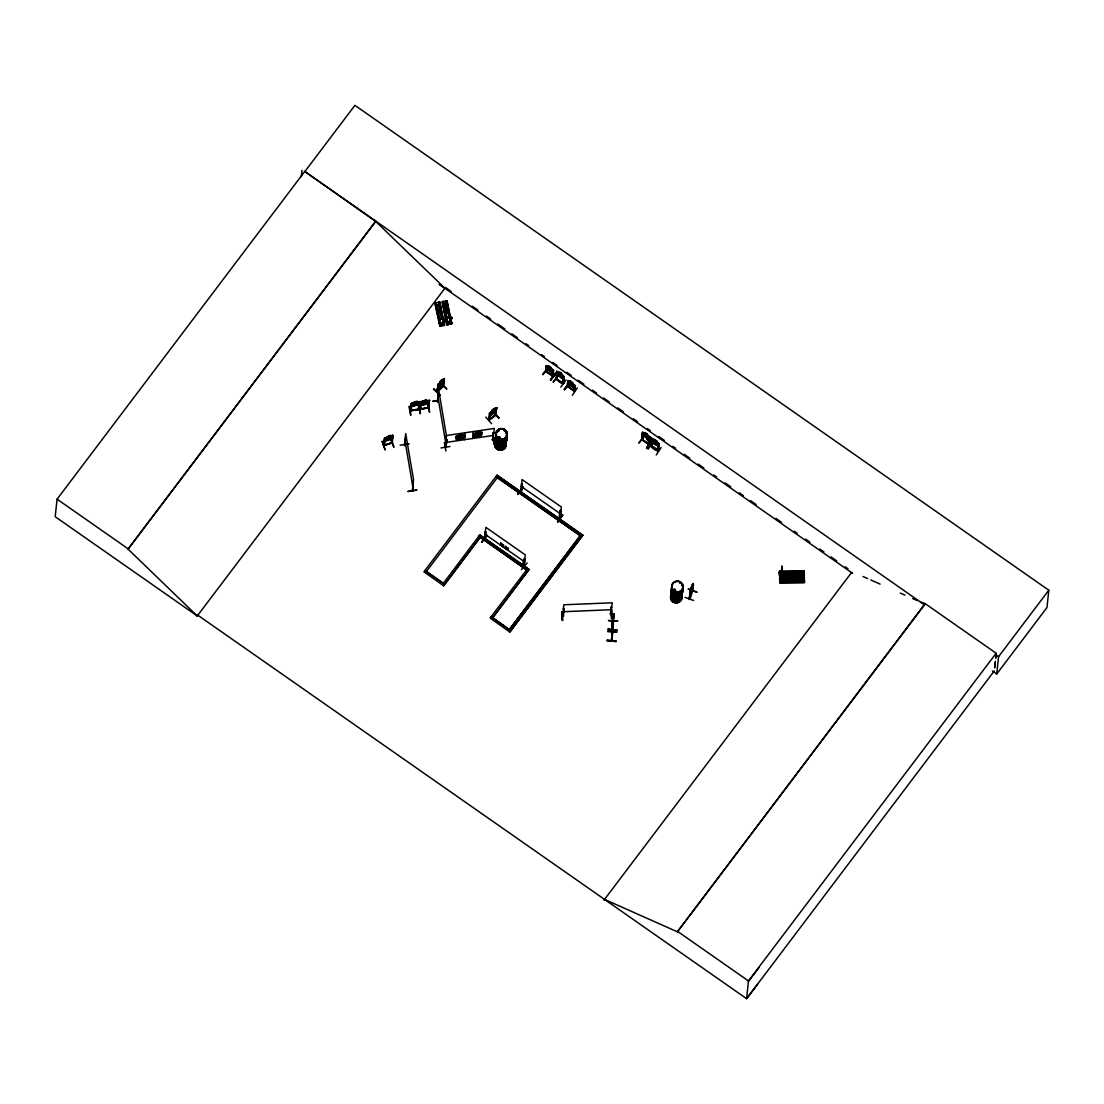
<?xml version="1.0" encoding="UTF-8"?>
<svg xmlns="http://www.w3.org/2000/svg" width="1104" height="1104" viewBox="0 0 1104 1104"><rect width="100%" height="100%" fill="white"/><g stroke="black" fill="none" stroke-linecap="round" stroke-linejoin="round"><path stroke-width="1.5" d="M804.319 576.122L779.645 576.302L804.319 576.136L804.209 571.085L779.534 571.306L779.948 572.907M779.783 579.766L779.769 579.089M780.114 579.697L780.776 579.6M779.548 572.231L779.603 572.976M781.177 573.169L781.011 572.7M781.315 579.476L781.177 579.697M782.198 575.667L782.156 572.7L781.825 578.938M782.087 569.071L781.756 572.065M782.156 575.888L782.115 571.072L779.617 571.099C777.064 577.116 784.916 574.273 781.77 578.579M804.333 577.847L804.443 582.567L779.769 582.774L779.741 581.256L792.907 581.132M779.659 577.765L804.361 577.668L779.659 577.765L779.755 580.732L780.059 579.973M779.645 576.357L779.576 571.541L804.209 571.168M804.347 577.751L804.361 578.951M804.305 575.474L804.292 574.604L779.617 574.825L779.645 575.998L804.319 575.777M804.223 571.417L804.236 572.617L781.039 572.976M779.755 582.098L804.443 582.112L804.416 581.035L779.741 581.256M495.862 415.145L488.686 420.238L495.627 414.635M489.017 420.486L489.431 413.296C491.225 412.896 490.466 420.527 488.603 420.238M495.696 414.58L494.882 415.435L495.503 408.632L494.371 409.253L494.482 408.232L492.232 410.095M782.143 572.755L781.687 574.453L781.936 572.99M781.894 572.507L781.466 574.894L781.811 566.559M781.963 570.92L781.701 572.507M781.894 568.822L781.894 567.346M612.775 626.686L612.499 630.881M612.582 628.176L612.251 633.406L612.458 632.012M613.313 620.876L613.093 622.366L613.231 617.619M612.154 632.537L612.306 633.213M612.982 622.242L613.162 621.386M779.797 579.131L792.838 578.579M612.168 623.567L611.892 627.155M404.478 444.815L405.706 433.541L413.517 479.591L412.344 490.852L412.51 489.596M412.579 489.928L412.717 490.7M437.529 400.49L433.044 401.18L437.791 401.042L437.943 401.911L437.488 400.738M445.657 446.803L445.188 446.099M612.182 623.705L612.223 622.78M612.002 627.693L612.044 626.948M611.961 640.265L613.686 614.279M612.665 619.717L611.713 629.666M612.61 627.307L612.679 626.161M613.451 616.267L613.52 615.121M608.552 620.517L617.66 621.069M617.647 621.152L608.539 620.614M613.617 615.646L613.41 618.281L613.672 614.072M612.513 621.718L612.61 620.738M612.278 630.936L612.099 631.957M613.12 619.813C612.83 613.231 614.197 630.922 612.265 629.446M607.09 640.789L616.184 641.465L607.131 640.223M607.711 631.654L616.819 632.095M607.931 629.749L617.026 630.425L607.973 629.183M612.803 628.466L611.506 640.679L613.272 621.483M612.83 621.704L612.872 620.752M612.43 629.984L611.45 640.237M612.32 632.426L612.251 633.641M613.465 621.842L613.093 622.601M613.589 614.197L612.527 627.017M616.184 641.493L607.117 640.417L616.211 641.024M617.026 630.453L607.959 629.321L617.053 629.998M779.81 579.807L779.686 578.827L804.361 578.606M782.087 566.987L782.032 566.269L781.756 568.022M781.977 570.175L781.88 566.683M612.416 621.069L612.127 625.016M613.313 620.131L613.465 616.142M612.361 621.8L612.665 619.648L611.726 629.901M612.085 625.554L611.92 626.893M612.223 622.849L611.699 629.763M613.355 616.722L613.272 618.475M612.513 627.762L612.43 629.515M612.237 624.284L612.416 622.173M612.72 628.783L612.541 626.92L612.485 628.7M613.231 617.66L613.479 615.894M781.88 574.453L781.591 581.325M757.468 984.478L746.594 998.665L197.837 615.218L197.257 615.977L128.064 549.13L375.719 221.421L304.732 171.451L57.077 499.174L55.2 516.713L197.354 616.046L197.933 615.287M128.064 549.13L375.76 221.09M301.323 176.571L301.985 170.306M604.537 899.401L677.401 931.817L924.476 604.868L304.732 171.451M382.191 441.365L385.089 449.687M384.565 445.561L385.324 438.578L384.44 438.536L383.599 445.519L392.21 442.469L391.437 443.132M387.504 437.087L386.179 437.915L386.014 439.502L389.988 438.895L391.644 436.163L390.264 436.328L390.319 435.376L384.647 438.288L383.709 445.809M384.523 440.648L384.772 438.371M390.361 436.273L390.43 435.321M391.796 438.868C390.112 453.192 394.018 428.752 392.196 436.37M393.038 435.611L392.32 443.035M393.88 446.982L390.802 438.605M400.145 445.188L409.129 443.808M405.568 437.722L404.657 445.588L404.519 444.374M405.706 438.495L404.975 445.533L404.864 444.691M409.487 406.272L410.923 415.021M413.945 406.175L414.373 401.773L417.243 401.428L417.05 402.325L418.499 402.394L418.333 403.981L416.774 404.878L412.62 404.823L412.799 403.236L414.304 402.725M417.133 401.373C416.581 403.691 422.377 400.034 419.824 404.437L411.792 406.465M408.025 491.542L417.008 490.01L408.025 491.39M418.733 405.168C416.774 419.203 421.231 396.032 419.092 402.684M419.782 409.032L420.693 401.925L426.71 399.869L426.172 404.34M420.569 404.299L421.7 401.511L429.553 400.669L426.53 400.793L427.979 400.959L427.814 402.56L423.508 403.857L422.114 403.402L422.28 401.801L423.784 401.29L421.659 401.483L420.707 402.035L429.553 400.711L426.517 400.766L427.979 400.918M418.582 404.989L420.486 413.586M420.707 408.784C442.98 404.989 414.055 410.867 420.721 408.715M420.583 408.908C421.631 410.384 420.251 400.034 421.397 402.339M412.675 490.549L413.241 482.986L412.648 490.811M426.337 402.767L423.591 403.181L423.757 401.566L426.503 401.152M424.322 400.793L426.089 400.504M435.556 305.215L440.027 304.428M435.887 306.705L440.344 306.001M436.77 311.259L441.241 310.459M428.573 401.235C430.712 394.583 426.254 417.754 428.214 403.719M429.428 400.6L428.725 408.038L427.924 408.204M420.458 404.312L421.355 404.989L420.445 404.23L421.273 404.933L428.2 403.967L429.539 400.573M428.407 403.484L429.594 412.165M440.703 319.291L440.8 318.352L440.703 319.291A3.036 0.842 -11.4 0 0 439.944 320.767L440.234 324.176L443.215 323.651L444.153 320.022A3.036 0.842 -11.4 0 0 443.684 318.766L443.38 317.593M440.123 325.956L444.581 325.349L439.544 302.054L434.728 303.02L439.806 326.163M442.773 303.848L447.244 303.062M443.077 305.518L447.548 304.732M433.127 401.47L437.819 400.78L433.058 401.207M441.365 324.769C441.034 327.322 444.664 323.389 441.407 324.976M443.987 309.893L448.459 309.106M436.825 391.796L438.233 384.247L437.101 392.03L443.629 386.11M443.905 325.28L439.861 302.096M450.667 321.292C436.039 323.224 462.659 320.022 446.72 325.004L441.931 301.751L447.092 300.812L451.757 324.093L446.747 300.826L450.184 319.208M437.212 391.92L438.026 384.399M443.67 380.756L437.902 386.248L437.805 391.092M437.405 401.194L438.674 389.919L446.485 435.97M437.501 401.787L438.536 394.087L437.943 401.911M437.998 399.11L438.536 394.087M443.173 381.28L438.992 385.075L440.303 381.294M440.206 382.246L440.372 381.363M442.897 386.69L444.084 378.92L443.008 382.964L438.881 386.8C440.441 380.59 439.502 383.902 441.862 381.694M440.717 381.17L442.014 379.997M442.607 301.627L447.327 324.686M440.869 384.344L442.994 381.708L441.531 383.944L442.87 383.599L439.144 387.076L440.648 384.758L439.42 385.034L440.979 384.151M447.175 319.663A3.036 0.842 -11.4 0 1 447.948 318.187L448.238 316.82M442.318 379.459L441.089 382.564M442.387 379.362C437.902 383.323 442.732 378.851 442.925 379.969M448.569 323.5L448.528 324.466L448.569 323.5L449.977 323.472L449.894 324.231L449.977 323.472M443.09 386.345L443.656 385.862L437.115 391.948M436.936 391.63L443.339 385.876L444.084 378.92M443.56 386.221L444.429 378.562L438.012 384.523L438.771 383.585M450.929 317.662L450.887 317.483A3.036 0.842 -11.4 0 1 451.357 318.739L451.398 318.918A3.036 0.842 -11.4 0 0 450.929 317.662L450.584 316.324M443.629 380.811C447.562 381.391 436.618 389.477 438.357 388.774M426.434 571.458L497.393 477.549L580.387 535.771M442.483 384.716L446.678 388.953M440.993 447.948L449.963 446.513M444.401 442.525L445.947 451.012M445.078 446.458L446.209 439.364L445.63 447.175M445.216 446.375L446.113 446.927L446.789 439.613L445.975 439.737M445.533 446.389L446.03 441.034M446.789 439.613L446.071 446.885M456.752 439.378L455.842 438.605L456.173 436.315M455.855 438.702L456.2 436.411M444.691 584.444L424.985 570.451L443.27 583.229M459.154 434.7L458.96 437.446L461.707 437.005L462.093 434.231L459.154 434.7L462.093 434.231M443.656 585.81L480.199 537.275L443.656 585.81L423.95 571.817L496.993 475.175L582.857 535.164L509.8 632.04L490.093 618.033L526.594 569.926M459.719 434.769L461.486 434.493M464.411 439.696L465.143 432.754M472.65 438.481L473.395 431.54M476.831 432.244L478.598 431.968M479.108 431.747L479.136 432.658M476.169 433.03L476.266 432.175L479.205 431.705L479.026 432.699L480.461 432.658L480.281 434.245L478.736 435.169L474.596 435.155L474.761 433.555L476.266 433.044M481.703 434.797L482.034 432.395L480.985 432.299M488.989 420.458L489.803 412.924L495.944 407.997M489.527 419.975L489.914 414.193M492.232 409.998L490.935 413.793L494.965 410.702L493.543 410.881L495.116 408.77L491.239 411.764L492.591 411.613L491.004 413.696L495.323 410.233M479.785 534.902L529.064 569.567L492.55 617.895L529.092 569.347L479.785 534.902L443.242 583.436M491.611 423.674L485.774 417.036M493.322 439.337L492.287 439.751L493.295 439.585M493.129 432.782L493.999 432.961L493.129 432.782L492.55 440.11L494.385 428.435L446.43 435.514L445.229 447.175M495.903 408.673L496.331 407.942L494.937 415.063M483.524 539.815L481.827 542.092L487.099 535.012L484.366 538.669L485.139 539.263L485.374 531.535L485.111 539.194L484.573 538.172M496.331 407.942L495.489 414.621M495.779 415.256L496.676 407.597L495.848 407.983M493.253 439.682L492.37 439.792M496.676 407.597C498.125 412.868 481.813 420.762 495.599 411.433M494.564 443.96L493.019 435.335L494.109 443.905M484.739 538.504L485.815 527.312L525.256 554.87L523.958 566.338L523.158 565.524M486.036 532.004L485.415 538.697M498.718 418.181L493.902 412.606M495.931 476.762L581.794 536.751M496.993 475.175L582.829 535.385M523.268 487.03L517.873 494.164M520.812 490.314L521.267 491.349L521.516 483.704L521.53 491.17L520.508 490.894M521.516 490.797L521.971 479.481L561.412 507.04L560.114 518.507L559.7 517.472M522.192 484.159L521.212 491.418M509.8 632.04L582.857 535.164M521.447 569.623L527.091 562.943M543.03 374.684L547.46 368.653M524.152 566.09C520.357 565.069 527.45 550.109 523.779 566.269M524.152 566.048L524.138 558.638M553.546 370.571L552.994 376.45L545.68 371.33L546.287 365.603L553.559 370.696L552.759 369.716M546.342 365.534L545.68 371.372L553.104 376.147L545.928 370.834L546.342 371.8M546.908 366.597L546.425 365.879L546.342 371.882M546.425 371.855L547.087 366.349M552.745 369.785L548.895 366.073L548.826 367.08L547.584 366.514L548.55 369.647L552.097 371.386L551.172 367.811M549.309 366.652L550.758 367.673M550.827 380.121L556.126 373.055L550.482 379.735M552.304 376.022L552.994 370.475L553.173 376.202L552.566 375.443M552.994 370.475L552.331 375.774M553.325 382.15L558.569 374.918L553.228 382.067M550.799 380.093L556.154 373.097M556.526 379.238L556.816 371.33L559.355 372.807M556.899 371.399L556.264 378.534M557.368 372.31L556.885 371.606L556.913 378.755M557.258 374.849L556.706 379.307L556.292 378.272M558.914 376.326C556.83 371.8 561.522 370.709 561.563 374.477L562.736 375.608L562.571 377.195L559.024 375.457L558.044 372.324L559.3 372.89M561.218 377.927L561.701 373.538M560.791 387.145L566.048 380.052M563.219 383.888L563.302 376.395C565.966 384.979 563.164 386.027 555.974 378.92M562.557 383.392L563.33 377.54M563.454 383.502L564.158 376.616L561.619 374.394M564.599 389.753L568.146 385.061M572.741 383.764L570.464 381.142L570.395 382.15L569.153 381.598L568.974 383.185L572.383 386.303L573.666 386.469L572.797 383.681L575.198 385.682L574.563 391.52L567.166 386.4L567.911 380.604L573.611 384.537L571.969 384.454L573.487 386.566L571.458 384.289L569.264 383.654L570.961 383.75L569.54 381.708L570.216 382.163M568.091 386.593C569.981 387.035 582.388 397.606 567.428 385.834M567.939 386.69L567.801 381.197L568.657 381.418M570.878 381.722L572.327 382.743M557.561 521.916L562.874 514.712L557.975 522.178M559.383 518.121C560.018 498.028 562.129 522.496 559.438 517.831M559.369 518.038L560.294 510.793M573.873 391.092C572.948 390.733 575.846 384.537 574.37 385.793M573.818 390.995L574.425 386.855M577.323 387.877L572.41 395.204M562.281 611.588L562.281 620.489L562.184 611.713M563.454 616.28L562.543 615.687L563.371 616.294L564.172 608.953L563.357 608.994L564.172 608.953M610.443 614.348L611.064 607.062C613.024 618.074 609.408 619.151 612.334 602.798L563.813 604.771L562.626 616.239L563.426 616.239M611.478 609.712L611.506 618.475L611.45 609.712L563.068 611.726M612.596 619.04L612.292 623.07M612.278 624.671L612.168 626.299M612.83 621.097L613.727 613.603M612.03 632.937L613.99 614.086M611.864 640.582L612.623 632.868M644.322 435.776L639.037 442.842M641.576 439.585L642.459 439.765M641.603 439.323L642.583 432.437L642.404 440.151M642.583 439.903L643.108 434.286M647.413 434.369L647.344 435.335L647.496 434.396L645.067 432.713L644.915 433.651L643.742 433.182L643.577 434.769L646.985 437.86M645.136 432.809L644.971 433.568M654.079 441.02L646.792 435.928L647.22 439.682L652.85 443.656L647.206 439.599L646.875 435.997M646.516 448.003L651.277 442.497L646.861 448.376M648.283 438.026L648.448 436.425L647.261 435.307M648.71 440.013L648.283 444.319L648.738 441.158M649.29 436.549L651.774 438.164L651.401 440.869L649.138 439.282L649.345 436.466L649.262 437.322M648.31 444.277L649.193 444.457L649.373 440.482M651.47 442.042L651.043 446.333L658.37 451.274L659.088 443.767L656.687 441.793L657.639 444.595L656.356 444.443L652.933 441.352L653.099 439.751L654.355 440.303L654.424 439.295L656.797 441.048M651.65 441.793C645.357 449.038 670.349 456.228 651.277 445.699M651.94 439.006L651.677 446.734L652.174 443.642M653.996 440.965L653.775 443.38L652.795 443.587M656.714 441.904L656.77 440.938M657.777 450.432L658.398 444.953M661.13 447.479L656.231 454.945M685.06 597.347L693.602 600.479M688.261 589.15L696.803 592.255M689.627 598.975L689.365 598.23M689.807 598.382L690.524 591.344M691.228 587.3L690.787 590.336L692.443 585.299L690.442 591.841L692.443 584.913L691.849 585.7M691.918 586.252L690.262 591.675M692.042 585.989L692.084 584.996L691.132 587.701M692.015 591.496L692.995 583.478L692.291 591.854L692.346 590.833M692.663 590.695L692.318 591.772M690.98 588.46C686.384 615.59 694.568 584.416 693.353 584.085M677.401 931.817L925.111 603.598L996.139 653.223L748.484 980.945L746.594 998.665L994.249 670.956M779.935 573.542L779.631 574.301L779.907 572.203M779.769 579.531L779.81 578.648M782.212 578.206L779.741 577.516L779.755 581.918L792.92 581.822M779.824 581.546L779.783 582.346L779.672 578.068M781.729 567.263L781.673 566.518M781.922 567.263L782.032 566.269M781.853 573.694L782.018 573.224M782.087 571.775L782.115 571.072M782.239 577.502L782.336 581.863M792.81 571.417L792.907 575.695M792.934 577.847L793.031 582.125M795.322 571.403L795.418 575.681M795.446 577.834L795.529 582.112M797.543 571.389L797.64 575.667M797.668 577.82L797.764 582.098M800.041 571.361L800.138 575.639M800.165 577.792L800.262 582.07M801.711 571.348L801.808 575.626M801.835 577.778L801.932 582.056M804.305 575.695L779.645 575.957L779.631 575.06L804.305 574.839M925.111 603.598L920.405 602.025M994.594 667.727L995.284 661.282M995.629 658.053L995.974 654.838M994.787 667.547L995.284 662.855M995.78 658.15L996.291 653.458M992.496 671.053L996.733 674.02L998.582 656.659L1048.8 590.212L354.908 105.335L304.69 171.782M1048.8 590.212L1046.951 607.573L996.733 674.02M793.265 579.614L793.376 580.428M795.142 573.418L793.638 574.273M795.266 579.848L794.521 580.87L793.376 580.359M563.495 383.612L556.802 378.976M657.57 450.446L658.37 443.808L659.171 443.808M781.273 574.894L781.646 572.148L782.032 573.694M781.397 581.325L781.963 578.579M689.393 597.982L689.131 598.92L692.263 590.737M438.302 311.549L438.343 312.363M447.41 310.997L447.368 310.183M499.298 437.819C497.173 436.908 499.933 438.757 499.519 436.908M504.473 430.781L503.921 430.132M504.735 430.436L504.031 430.215L504.694 430.698M504.542 430.339L504.487 430.85M674.006 589.895L674.986 590.543L675.51 589.812M675.441 590.64L674.751 589.15M680.588 582.843L680.092 583.505L679.733 582.746M692.318 587.48L692.76 585.769L689.627 593.8L693.091 583.505M447.948 318.187L447.907 318.007A3.036 0.842 -11.4 0 0 447.148 319.484L447.437 322.906L450.418 322.382L451.357 318.739M690.386 590.281L689.158 598.672M383.792 445.16L392.182 442.718M392.348 442.787L383.902 445.795M793.265 579.697L794.949 579.241M442.387 324.907L441.71 325.114L442.138 323.651M448.969 322.754L448.707 322.465M448.707 322.547L448.997 322.934M449.204 322.851L449.59 323.734M438.288 311.632L439.061 310.928M447.424 310.928L446.651 311.632M443.422 382.439L444.25 380.921L437.708 386.745L438.343 387.049M498.208 437.06L499.546 436.673M499.808 437.612L498.235 437.446M675.662 590.24L674.406 590.585M433.72 388.746L440.027 395.108M410.426 410.246L411.268 410.716L411.916 403.788L411.047 403.622L410.26 410.881L411.309 403.36L419.065 401.994L420.072 402.146L419.272 409.239M410.426 410.633L419.203 409.198L418.402 409.018M440.606 382.867L439.061 385.172L440.082 383.957M556.002 378.879L563.413 383.571M485.843 535.909L481.827 542.092M517.969 494.261L522.868 486.905M642.583 432.437L643.066 433.154M643.246 432.506L651.236 438.274L648.986 436.342M642.197 434.562L648.641 439.806M642.859 435.942L642.335 434.534M642.556 439.778L649.138 444.153M647.496 434.396L644.998 432.796M654.41 440.234L652.616 439.075L658.343 442.911M650.891 442.083L646.461 448.114L650.918 442.221M652.423 443.394L647.993 449.273M657.998 446.375L652.216 442.511L658.867 446.182M657.846 450.501L658.315 451.039M197.257 615.977L445.492 287.495L451.136 291.442M547.087 365.838L549.889 368.819L552.041 369.467L550.399 369.385L551.917 371.496L549.889 369.219L547.694 368.584L549.392 368.667L547.943 366.652L548.647 367.094M542.616 374.394L547.087 368.529M548.895 366.073L551.324 367.756M552.4 373.249L546.756 369.191M553.656 370.944L552.8 370.723M553.325 372.986L552.345 373.18M550.427 379.845L555.781 372.669M556.513 373.704L562.888 379.1L563.813 378.838L562.819 378.989L556.499 373.718M567.911 380.604L568.698 380.963M568.657 380.908L575.129 385.765L574.48 391.547M567.608 382.964C567.539 385.738 576.592 388.47 573.914 388.263M570.464 381.142L572.893 382.84M564.503 389.671L568.16 384.91M500.678 543.044L501.52 544.962L500.678 543.044L503.162 544.769C504.749 546.328 500.14 544.631 503.714 545.169M502.43 544.99L503.286 546.935L500.209 544.783L501.809 544.576M503.424 545.555L501.851 545.045L501.271 543.458M500.761 545.183L502.085 544.907L503.576 546.549M505.48 546.397L506.308 548.315L505.48 546.397L507.95 548.122C509.551 549.682 504.942 547.984 508.516 548.522M507.219 548.343L508.075 550.289L504.997 548.136L506.612 547.929M508.226 548.909L506.653 548.398L506.074 546.811M505.563 548.536L506.888 548.26L508.378 549.902M646.792 435.928L653.251 440.11M651.719 438.247L652.616 441.724L649.055 439.972L648.089 436.839L649.331 437.405M603.957 900.174L851.612 572.452M438.688 385.379L437.902 386.248M748.429 981.442L759.304 967.256M562.667 615.659L563.537 615.894M611.161 614.266L610.415 613.907M449.245 323.251L449.466 323.914M437.46 401L437.557 401.773M388.787 437.695L391.258 436.177L389.339 437.708L391.133 438.081L388.76 438.067L386.221 439.682L388.18 438.067L386.51 437.667L388.925 437.736M392.789 437.888L391.851 439.116L385.213 441.241M391.796 439.116L393.121 435.569L384.675 438.385M503.879 430.132L504.666 430.118M499.56 437.943L499.781 437.018M498.967 443.408L497.642 443.159M674.171 589.481L674.958 589.301M442.111 382.357L440.11 384.206L442.097 382.26M438.288 388.705L443.201 384.137M464.687 437.308L456.67 439.406L463.57 438.219L464.577 437.225C466.785 432.05 458.091 436.218 456.076 436.315M480.64 435.776L481.799 434.783M428.117 403.857L429.194 402.877L428.214 404.009L421.286 405.03M428.131 403.954L429.318 403.015M438.454 384.468L437.639 384.785M446.665 389.105L442.801 384.537M418.72 405.444L419.824 404.437M440.896 318.407L443.118 317.759M441.917 323.969L441.71 323.569M490.259 413.034L489.431 413.296M488.879 420.472L495.806 414.994M442.138 382.067L443.173 381.363M443.339 379.679L442.304 380.218M445.795 309.934L446.789 309.755M427.814 402.518L422.114 403.388M498.097 443.27L498.842 443.256M441.683 324.148L441.835 324.893L441.6 323.776M443.56 380.742L444.319 380.287M611.257 614.059L610.374 614.128M441.062 318.269L442.759 317.773M436.632 304.4L440.91 326.039L435.694 302.855M439.351 303.904L442.345 318.877L438.426 302.358M442.649 318.821L439.558 301.972L444.47 325.376M443.159 301.433L448.127 324.755L443.146 301.475M444.236 325.321L443.201 322.161M446.761 300.702L451.191 324.19M641.797 439.075L642.542 439.599M411.226 403.484L414.29 402.629M382.15 441.393L385.13 449.797M495.917 408.052L496.731 407.666M793.597 572.672L794.99 573.004M448.79 316.572L448.003 317.069M448.514 316.876L450.625 316.503M445.312 446.582L445.933 446.485M459.154 435.569L457.649 436.08L457.484 437.681L461.624 437.695L463.169 436.77L463.349 435.183L462.024 435.183M422.28 401.801L423.784 401.304M390.236 436.232L393.162 435.666M385.324 438.578L384.44 438.536M438.812 311.08L440.013 311.314M435.362 302.924L440.096 326.177M448.983 317.704L445.878 300.923L450.073 319.222M647.51 437.777L646.061 435.873L643.839 435.183L645.564 435.321C640.527 430.657 651.098 437.639 646.571 436.025L648.034 438.026M410.522 415.104L409.018 406.465M641.838 439.392L649.193 444.084M523.876 566.048L523.296 565.662M574.025 390.499L574.646 391.092M449.19 316.641L450.322 316.489M440.192 323.996L443.187 323.472M447.41 322.727L450.418 322.382M448.486 324.259L449.852 324.024M562.226 611.602L562.792 620.462M479.219 431.802L476.266 432.175L476.072 434.921L478.819 434.479L478.984 432.892L476.238 433.32M459.126 435.845L461.872 435.418M481.04 432.354L473.216 433.886L474.182 433.444M423.577 403.167L426.337 402.739M418.954 404.961L420.113 413.614M419.893 408.756L420.596 408.977M410.384 410.453L411.212 410.426M410.467 410.895L419.161 409.515M446.03 440.041L446.844 439.903M446.347 440.137L445.906 439.406M413.379 483.773L412.924 483.041M424.35 400.517L426.13 400.255M414.276 403.015L417.022 402.601L416.857 404.202L414.097 404.602M423.757 401.58L426.503 401.18M445.685 442.456L493.654 435.39M446.651 311.563L445.892 311.397M611.906 607.324L611.064 607.062M428.076 403.54L429.47 412.206M494.164 444.015L492.577 435.28M419.161 409.156L411.116 410.15M445.354 446.747L445.947 446.527M791.057 571.789L779.548 571.982M781.19 571.969L792.7 571.872M781.19 572.176L804.236 572.272M779.562 572.41L804.236 572.176M781.204 572.728L804.236 572.576M782.915 574.825L802.649 574.618M782.915 575.377L797.723 575.35M802.691 578.123L796.108 578.179L802.691 578.22M796.122 578.468L802.705 578.496M782.971 579.145L792.838 579.145L782.971 579.241M796.191 581.132L802.774 581.049M779.755 581.504L804.43 581.27M779.755 582.125L804.43 581.877M779.769 582.774L804.443 582.512M612.748 625.237L612.775 625.899M607.738 631.198L616.832 631.833M446.223 300.964L449.273 317.593M480.999 432.382L482.048 432.492M500.209 544.783L501.52 544.962M504.997 548.136L506.308 548.315M643.342 432.478L642.445 432.271L641.686 439.765L648.89 444.664M652.699 439.047L651.802 438.84L652.643 439.13M556.747 371.427L563.247 375.664M688.385 588.901L696.928 592.02M794.369 572.493L795.128 573.5M863.038 576.509L867.689 578.579M870.794 579.959L880.095 584.099M900.257 593.069L904.907 595.139M912.649 598.575L917.314 600.645M658.55 443.56L658.55 450.653M644.308 435.914L639.037 442.994M439.282 284.349L444.912 288.268L375.719 221.421M995.794 654.7L998.582 656.659M472.319 306.25L477.977 310.196M486.45 316.117L490.687 319.07M497.738 324.01L504.804 328.937M511.856 333.877L517.514 337.824M525.987 343.744L528.802 345.718M541.512 354.591L544.341 356.564M552.814 362.485L557.051 365.452M566.932 372.352L571.168 375.319M578.234 380.245L583.878 384.206M592.351 390.126L596.588 393.079M603.653 398.02L609.298 401.966M617.771 407.887L623.429 411.833M633.31 418.733L637.546 421.7M647.427 428.6L650.256 430.574M658.729 436.494L664.373 440.441M672.847 446.361L675.676 448.334M684.149 454.255L689.793 458.201M698.266 464.122L703.91 468.068M713.805 474.982L716.62 476.956M725.093 482.876L730.751 486.823M739.225 492.743L743.461 495.71M750.513 500.636L756.171 504.583M775.933 518.397L781.577 522.344M794.287 531.231L797.116 533.204M805.589 539.125L809.825 542.078M819.706 548.992L823.943 551.945M831.008 556.885L836.653 560.832M845.126 566.752L847.955 568.726M439.337 284.377L852.661 573.349M559.259 373.18L561.522 374.753L561.356 376.354L559.093 374.767M521.226 486.422L560.666 513.981M485.084 534.267L524.524 561.826M677.456 931.307L748.484 980.945M57.077 499.174L128.105 548.798M385.282 441.2L384.427 440.675M419.879 409.432L428.587 407.762M671.563 594.187L671.591 594.2A5.672 5.437 6.1 0 0 674.93 602.715A5.672 5.437 6.1 0 0 681.83 596.615M473.864 436.853L472.967 436.177M420.541 404.202L421.342 404.892M410.978 405.748L411.875 406.424M494.206 412.385L499.036 418.057L493.861 412.537M794.949 579.172L795.253 579.917M506.929 548.729L508.075 550.289M502.127 545.376L503.286 546.935M445.685 311.3L445.45 310.528M440.027 311.245L440.261 312.032M546.756 369.288L546.094 367.825L546.701 369.274M390.788 438.757L393.755 447.037M446.113 300.992L449.466 317.607M449.894 320.878L450.57 324.19M443.836 303.131L447.838 323.086L443.725 303.158M442.732 322.189L443.408 325.514L442.69 322.147M438.674 302.206L441.973 318.877M438.647 304.028L441.779 318.973M435.956 302.703L440.91 326.039L435.928 304.525M492.55 435.431L494.081 444.056M437.929 396.86L445.74 442.911M414.29 401.856L414.193 402.615M404.961 440.496L412.772 486.547M682.576 589.55A5.672 5.437 6.1 0 1 676.421 595.774A5.672 5.437 6.1 0 1 671.674 588.404M681.996 589.674A5.672 5.437 6.1 0 1 677 597.305A5.672 5.437 6.1 0 1 671.522 589.895A5.644 5.41 6.1 0 0 677 597.278A5.644 5.41 6.1 0 0 681.968 589.688M682.783 587.632A5.672 5.437 6.1 0 1 676.614 593.855A5.672 5.437 6.1 0 1 671.881 586.486M681.582 585.051A5.672 5.437 6.1 0 1 682.355 586.265M682.617 589.219A5.672 5.437 6.1 0 1 676.448 595.456A5.672 5.437 6.1 0 1 671.715 588.073M682.824 587.314A5.672 5.437 6.1 0 1 675.924 593.414A5.672 5.437 6.1 0 1 672.612 584.913M681.61 584.734A5.672 5.437 6.1 0 1 682.396 585.948M681.568 593.648A5.672 5.437 6.1 0 1 675.827 601.238A5.672 5.437 6.1 0 1 671.798 592.613M681.61 593.331A5.672 5.437 6.1 0 1 675.869 600.921A5.672 5.437 6.1 0 1 671.825 592.296M681.803 591.413A5.672 5.437 6.1 0 1 676.076 599.003A5.672 5.437 6.1 0 1 672.032 590.378M681.775 591.73A5.672 5.437 6.1 0 1 676.034 599.32A5.672 5.437 6.1 0 1 672.005 590.695M670.625 596.74A5.644 5.41 6.1 0 0 676.407 602.743A5.644 5.41 6.1 0 0 681.817 596.505A5.672 5.437 6.1 0 1 674.944 602.618A5.672 5.437 6.1 0 1 671.632 594.118A5.644 5.41 6.1 0 0 670.956 595.373M506.294 435.556A5.672 5.437 6.1 0 1 500.567 443.159A5.672 5.437 6.1 0 1 496.524 434.534M506.129 437.156A5.672 5.437 6.1 0 1 500.388 444.76A5.672 5.437 6.1 0 1 496.358 436.135A5.672 5.437 6.1 0 0 500.402 444.65A5.672 5.437 6.1 0 0 506.143 437.06A5.644 5.41 6.1 0 1 500.402 444.622A5.644 5.41 6.1 0 1 496.386 436.039M505.729 432.437A5.672 5.437 6.1 0 1 502.251 441.214A5.672 5.437 6.1 0 1 496.027 433.858M496.731 432.616A5.672 5.437 6.1 0 1 499.008 430.85M506.336 435.238A5.672 5.437 6.1 0 1 500.595 442.828A5.672 5.437 6.1 0 1 496.565 434.217M505.756 432.106A5.672 5.437 6.1 0 1 502.279 440.882A5.672 5.437 6.1 0 1 496.069 433.541M496.759 432.299A5.672 5.437 6.1 0 1 499.036 430.532M506.184 442.069A5.672 5.437 6.1 0 1 500.015 448.293A5.672 5.437 6.1 0 1 495.282 440.924M506.143 442.387A5.672 5.437 6.1 0 1 499.974 448.61A5.672 5.437 6.1 0 1 495.241 441.241M495.075 442.732A5.672 5.437 6.1 0 0 499.822 450.115A5.672 5.437 6.1 0 0 505.977 443.877A5.644 5.41 6.1 0 1 499.822 450.087A5.644 5.41 6.1 0 1 495.103 442.745A5.672 5.437 6.1 0 0 500.554 450.253A5.672 5.437 6.1 0 0 505.549 442.621M505.949 438.785A5.672 5.437 6.1 0 1 500.222 446.375A5.672 5.437 6.1 0 1 496.179 437.764M506.35 440.468A5.672 5.437 6.1 0 1 500.926 446.734A5.672 5.437 6.1 0 1 495.103 440.703M495.448 439.323A5.672 5.437 6.1 0 1 496.151 438.081M387.601 437.46L387.421 439.047L390.071 438.205L390.236 436.604L387.601 437.46M388.18 436.315L389.878 435.763L388.18 436.315M414.869 401.939L416.636 401.677L414.869 401.939M436.356 309.065L440.827 308.278L436.356 309.065M437.253 313.522L441.724 312.736L437.253 313.522M439.337 323.293L443.808 322.506L439.337 323.293M443.56 307.795L448.031 306.995L443.56 307.795M444.457 312.253L448.928 311.466L444.457 312.253M440.248 382.495L439.944 385.807L441.931 383.944L442.262 380.673L440.248 382.495M440.096 394.942L433.444 389.008L440.082 394.956M478.75 536.268L528.029 570.934L478.75 536.268M492.177 411.212L492.011 412.799L494.164 411.13L494.344 409.529L492.177 411.212M492.674 409.915L494.054 408.839L492.674 409.915M491.128 616.667L510.835 630.66L491.128 616.667M509.413 629.446L580.387 535.537L509.413 629.446M548.798 367.37L548.619 368.957L550.882 370.544L551.062 368.943L548.798 367.37M559.769 372.462L561.205 373.759L559.769 372.462M570.354 382.439L570.188 384.04L572.452 385.613L572.631 384.026L570.354 382.439M644.957 434.024L644.791 435.611L647.068 437.184L647.234 435.583L644.957 434.024M645.467 433.306L646.903 434.59L645.467 433.306M654.327 440.593L654.148 442.18L656.425 443.753L656.59 442.166L654.327 440.593M654.838 439.875L656.259 441.172L654.838 439.875M649.193 436.991L649.676 437.708L649.193 436.991M567.732 384.772L564.185 389.464L567.773 384.772M462.893 437.308L460.409 436.922L457.774 438.15L459.802 436.825L458.491 436.066L460.396 436.549L462.99 435.362L461.017 436.646L462.893 437.308M480.005 434.783L477.521 434.396L474.886 435.625L476.914 434.3L475.603 433.541L477.508 434.024L480.102 432.837L478.129 434.12L480.005 434.783M427.483 402.794L424.999 402.394L422.349 403.609L424.391 402.298C419.037 402.008 431.747 400.021 425.606 402.118L427.483 402.794M442.304 381.115L440.165 383.102L442.304 381.115M657.46 444.705L655.417 442.442L653.223 441.807L654.92 441.89L653.471 439.875L657.584 442.676L655.928 442.594L657.432 444.719M652.271 442.028L650.242 439.751L648.048 439.116L649.745 439.213L648.296 437.184L652.395 439.999L650.753 439.916L652.271 442.028M480.682 435.707L473.768 436.798L480.695 435.79M792.824 578.206L779.672 578.372L792.824 578.303M802.705 579.048L796.136 579.02L802.718 579.062M404.685 445.326L404.506 444.553L404.602 445.464M672.998 589.922A5.672 5.437 6.1 0 0 682.7 588.501A5.672 5.437 6.1 0 0 676.476 581.146A5.672 5.437 6.1 0 0 672.998 589.922M672.985 590.088A5.672 5.437 6.1 0 0 682.686 588.667A5.672 5.437 6.1 0 0 676.462 581.311A5.672 5.437 6.1 0 0 672.985 590.088A5.644 5.41 6.1 0 0 682.658 588.653A5.644 5.41 6.1 0 0 676.462 581.339A5.644 5.41 6.1 0 0 672.998 590.074M676.959 597.595A5.672 5.437 6.1 0 0 681.968 589.964A5.644 5.41 6.1 0 1 676.959 597.568A5.672 5.437 6.1 0 1 671.494 590.185A5.644 5.41 6.1 0 0 676.959 597.568M497.145 437.308A5.672 5.437 6.1 0 0 506.846 435.873A5.672 5.437 6.1 0 0 500.623 428.531A5.672 5.437 6.1 0 0 497.145 437.308M497.131 437.474A5.672 5.437 6.1 0 0 506.833 436.039A5.672 5.437 6.1 0 0 500.609 428.697A5.672 5.437 6.1 0 0 497.131 437.474A5.644 5.41 6.1 0 0 506.805 436.025A5.644 5.41 6.1 0 0 500.609 428.711A5.644 5.41 6.1 0 0 497.145 437.46M500.374 444.94A5.672 5.437 6.1 0 0 506.115 437.336A5.644 5.41 6.1 0 1 500.374 444.912A5.672 5.437 6.1 0 1 496.331 436.315A5.644 5.41 6.1 0 0 500.374 444.912"/></g></svg>
